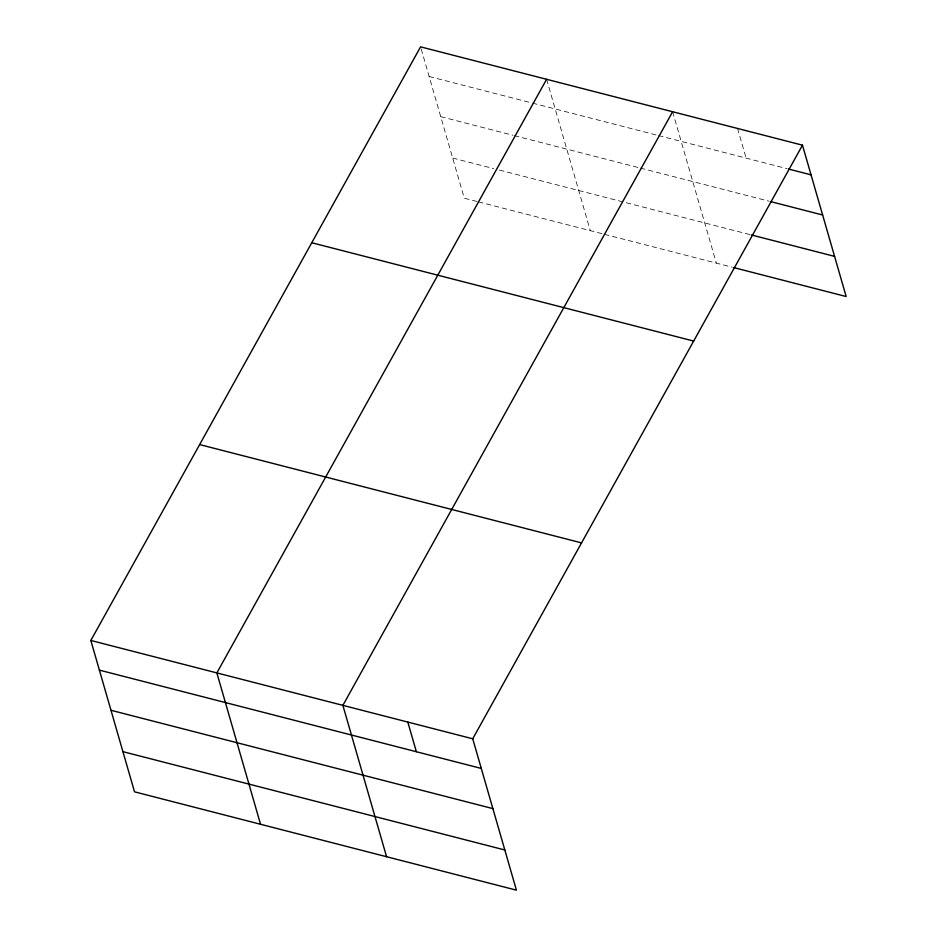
<?xml version="1.0" encoding="UTF-8"?>
<svg xmlns="http://www.w3.org/2000/svg" width="937" height="937" viewBox="0 0 937 937"><rect width="100%" height="100%" fill="white"/><g stroke="black" fill="none" stroke-linecap="round" stroke-linejoin="round"><path stroke-width="0.7" stroke-dasharray="4.68 3.51" d="M429.134 76.506L531.092 102.754M532.509 103.117L657.118 135.209M658.535 135.572L787.045 168.66M440.73 116.668L512.949 135.268M514.366 135.631L638.975 167.711M640.393 168.074L768.996 201.186M452.676 158.048L493.74 168.625M499.409 170.077L751.298 234.929M477.015 201.49L464.272 198.211L420.971 48.197M478.432 201.853L603.041 233.934M604.459 234.309L731.844 267.104M737.56 128.463L746.11 158.119M672.625 111.749L716.325 263.11M546.611 79.294L590.298 230.654"/><path stroke-width="1.41" d="M802.482 145.176L472.728 738.789L516.416 890.15L134.518 791.824L90.83 640.463L420.584 46.85L802.482 145.176L846.17 296.537L733.261 267.467M546.611 79.294L216.857 672.918L260.545 824.279M672.625 111.749L342.883 705.362L386.571 856.723M788.45 169.023L811.032 174.832M770.413 201.549L822.627 214.995M751.298 234.929L834.574 256.375M311.763 242.742L693.661 341.068M199.651 444.571L581.549 542.898M90.83 640.463L472.728 738.789M99.392 670.119L481.29 768.445M110.988 710.281L492.885 808.608M122.934 751.661L504.832 849.988M407.806 722.076L416.368 751.732"/></g></svg>
